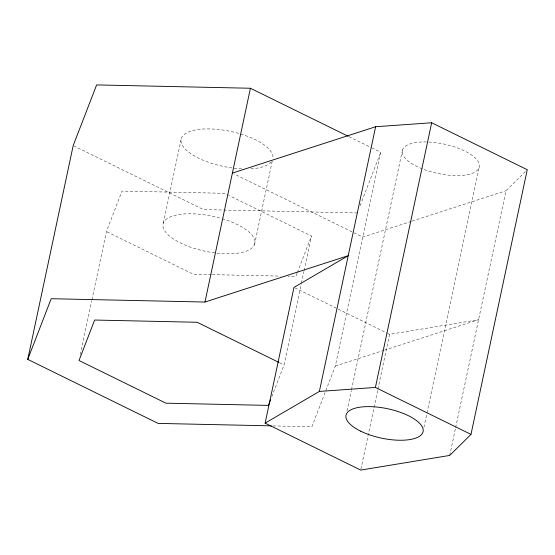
<?xml version="1.0" encoding="UTF-8"?>
<svg xmlns="http://www.w3.org/2000/svg" width="555" height="555" viewBox="0 0 555 555"><rect width="100%" height="100%" fill="white"/><g stroke="black" fill="none" stroke-linecap="round" stroke-linejoin="round"><path stroke-width="0.42" stroke-dasharray="2.77 2.08" d="M80.267 354.596L91.735 300.657M91.908 299.811L106.421 231.546L122.044 191.093L224.567 193.313L228.452 195.221M163.378 222.964L181.409 138.133M254.509 244.568L272.547 159.736M271.804 396.672L284.056 364.947L301.254 284.035M301.434 283.189L303.946 271.388M304.119 270.549L311.466 235.993L229.222 195.603M273.004 425.893L311.882 426.733L335.317 366.057L380.765 152.264L372.225 148.074M346.979 410.977L351.294 390.685M351.475 389.839L402.528 149.67M360.889 469.239L377.733 389.992M377.913 389.145L389.561 334.346L478.57 319.701L384.712 350.073M423.895 427.433L426.774 413.905M426.955 413.059L479.076 167.818M449.716 455.44L455.447 428.467M455.627 427.621L505.973 190.753L527.25 169.712M297.071 273.275L295.843 276.445L288.087 276.279M297.376 272.477L311.466 235.993M360.098 205.759L380.765 152.264M411.304 221.389L362.727 237.103L233.932 173.854M412.122 221.119L505.973 190.753M335.317 366.057L383.894 350.337M357.323 212.947L203.539 209.61L73.968 145.979M211.413 274.614L193.32 274.225L106.421 231.546M212.274 274.635L280.337 276.113M348.949 136.641L371.455 147.692M294.754 287.781L387.23 333.201M388.007 333.583L389.561 334.346M279.401 362.658L284.056 364.947M222.18 218.712A46.904 17.871 12 0 1 240.717 252.685A46.904 17.871 12 0 1 164.28 230.117A46.904 17.871 12 0 1 221.348 218.469M271.305 161.838A46.904 17.871 12 0 1 249.958 168.859M241.716 168.845A46.904 17.871 12 0 1 181.728 144.106A46.904 17.871 12 0 1 225.004 130.376A46.904 17.871 12 0 1 272.782 158.994M428.765 142.031A39.398 15.013 12 0 1 478.805 168.422A39.398 15.013 12 0 1 416.271 166.146A39.398 15.013 12 0 1 426.4 141.948"/><path stroke-width="0.83" d="M271.277 425.858L158.099 423.403L27.75 359.383L73.191 145.597L96.632 84.915L250.416 88.252L348.172 136.266M27.75 359.383L51.185 298.708L204.968 302.038L250.416 88.252M232.378 173.091L375.631 126.734L431.658 122.766L527.25 169.712L470.987 434.398L449.716 455.44L360.708 470.085L265.124 423.139L293.977 287.4L348.221 255.689L204.968 302.038M265.124 423.139L319.368 391.428L375.631 126.734M319.368 391.428L375.402 387.452L431.658 122.766M270.576 399.843L268.433 405.4L165.91 403.173L79.011 360.5L94.634 320.041L197.157 322.268L278.624 362.276M375.402 387.452L470.987 434.398M360.667 431.159A39.398 15.013 12 0 0 422.82 432.512A39.398 15.013 12 0 0 370.136 406.635A39.398 15.013 12 0 0 360.667 431.159"/></g></svg>
